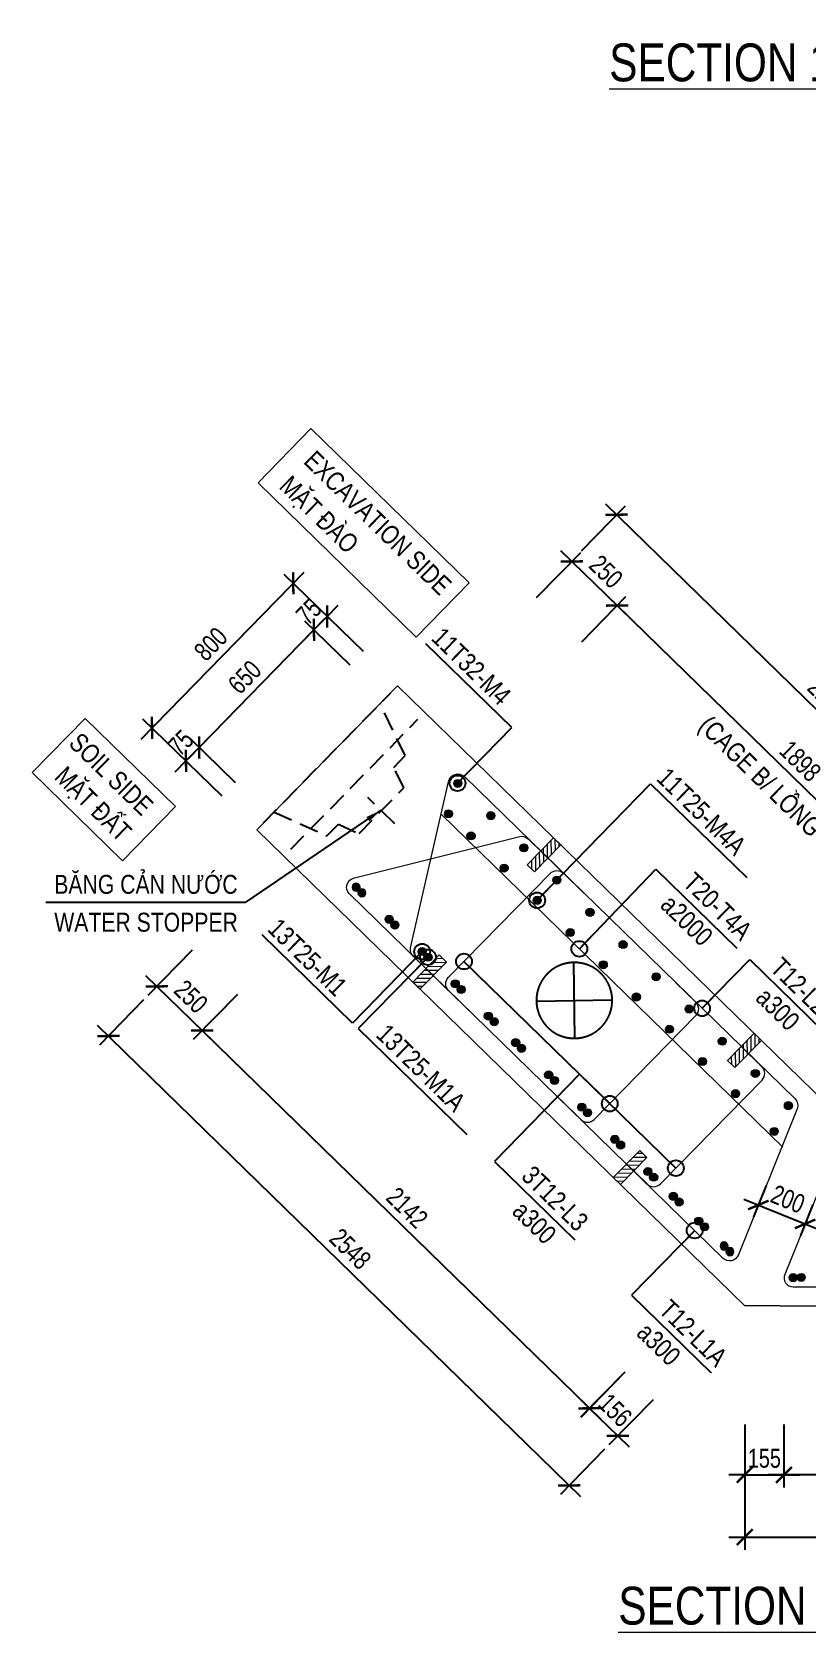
# Model space of a CAD drawing. Header units: millimetres. Extents: x 2611025 to 4139346, y -89870 to 101087.
# Drawn here: x 3744376 to 3756656, y -43514 to -18153 of the extents above; entities that cross this region are included whole.
import ezdxf
from ezdxf.enums import TextEntityAlignment as Align

# ---------------------------------------------------------------- set-up
doc = ezdxf.new("R2010")
doc.units = ezdxf.units.MM
doc.header["$LTSCALE"] = 1200
doc.header["$PDMODE"] = 35
for name, pattern in [('CENTER', [2, 1.25, -0.25, 0.25, -0.25]), ('DASHED', [19.049999999999997, 12.7, -6.35]), ('HIDDEN', [0.375, 0.25, -0.125])]:
    doc.linetypes.add(name, pattern=pattern)
for name, color, linetype, lineweight in [('015_Hidden', 8, 'Continuous', 13), ('5', 5, 'Continuous', 13), ('BOUND', 3, 'Continuous', 20), ('CWS', 8, 'HIDDEN', 9), ('ENOTE', 2, 'Continuous', 15), ('GRID', 74, 'CENTER', 15), ('K-THUOC', 1, 'Continuous', 18), ('LEADER', 8, 'Continuous', 9), ('MCT', 6, 'Continuous', 20), ('TEXTEN', 3, 'Continuous', 13), ('TEXTMA', 2, 'Continuous', 13), ('TEXTVN', 2, 'Continuous', 20), ('TIE', 4, 'Continuous', 13)]:
    doc.layers.add(name, color=color, linetype=linetype, lineweight=lineweight)
for name, color, linetype in [('CDC.04.HIDDEN', 8, 'HIDDEN'), ('CDC.11.NOTE', 8, 'Continuous'), ('MIE', 5, 'HIDDEN')]:
    doc.layers.add(name, color=color, linetype=linetype)
doc.styles.add('DB_Arial', font='arial.ttf', dxfattribs={"width": 0.8})
doc.styles.add('SMTEXT', font='arial.ttf', dxfattribs={"width": 0.75})
doc.dimstyles.new('BSV1-100', dxfattribs={"dimtxt": 300, "dimasz": 250, "dimexe": 200, "dimexo": 0, "dimgap": 108, "dimtad": 1, "dimdec": 0, "dimdsep": 46, "dimtxsty": 'SMTEXT', "dimblk": 'ARCHTICK', "dimcen": 100, "dimdle": 250, "dimclrd": 256, "dimclre": 256, "dimclrt": 1, "dimadec": 0, "dimazin": 0, "dimtfac": 1, "dimtdec": 0, "dimtix": 1, "dimtmove": 2, "dimatfit": 3, "dimfxl": 720, "dimfxlon": 1, "dimtolj": 1, "dimtzin": 0, "dimarcsym": 0})
doc.dimstyles.new('BSV25', dxfattribs={"dimtxt": 300, "dimasz": 250, "dimexe": 200, "dimexo": 0, "dimgap": 108, "dimtad": 1, "dimdec": 0, "dimlfac": 0.25, "dimdsep": 46, "dimtxsty": 'SMTEXT', "dimblk": 'ARCHTICK', "dimcen": 100, "dimdle": 250, "dimclrd": 256, "dimclre": 256, "dimclrt": 2, "dimadec": 0, "dimazin": 0, "dimtfac": 1, "dimtdec": 0, "dimtix": 1, "dimtmove": 2, "dimatfit": 3, "dimfxl": 800, "dimfxlon": 1, "dimtolj": 1, "dimtzin": 0, "dimarcsym": 0})

# ---------------------------------------------------------------- blocks, each defined once
blk = doc.blocks.new('mct1')
at = {"lineweight": 9}
h = blk.add_hatch(color=256, dxfattribs=at)
h.dxf.hatch_style = 1
h.paths.add_polyline_path([(-16, 0, 1), (16, 0, 1)])
blk.add_circle((0, 0), 16, dxfattribs=at)
blk = doc.blocks.new('_ArchTick')
at = {"color": 0, "linetype": 'ByBlock', "const_width": 0.15}
blk.add_lwpolyline([(-0.5, -0.5), (0.5, 0.5)], dxfattribs=at)
blk = doc.blocks.new('sp')
at = {"layer": '5', "lineweight": 20}
h = blk.add_hatch(dxfattribs=at)
h.set_pattern_fill('ANSI31', color=256, scale=500)
h.set_pattern_definition([(45, (0, 0), (-44.19417382415922, 44.19417382415922), [])])
h.paths.add_polyline_path([(80, 300), (-80, 300), (-80, -300), (80, -300)])
blk.add_lwpolyline([(-80, -300), (80, -300), (80, 300), (-80, 300)], close=True, dxfattribs=at)
blk = doc.blocks.new('*D1250')
at = {"layer": 'Defpoints', "color": 0, "transparency": 16777216}
for p in [(3748509.699963928, -26886.36828172719), (3750322.007318794, -28655.00557918544), (3748087.026218133, -30945.17139844131)]:
    blk.add_point(p, dxfattribs=at)
at = {"layer": 'K-THUOC', "lineweight": -2, "transparency": 16777216}
for p, q in [((3746100.110965209, -29355.45330603351), (3748684.307862386, -26707.44907706743)), ((3749082.241418839, -27445.11355679249), (3748366.5646002, -26746.68196296087)), ((3746847.260318578, -29735.27937643905), (3746131.583499939, -29036.84778260742))]:
    blk.add_line(p, q, dxfattribs=at)
at = {"layer": 'K-THUOC', "lineweight": -2, "transparency": 16777216, "xscale": 250, "yscale": 250, "zscale": 250}
for p, rotation in [((3748509.699963928, -26886.36828172719), 45.69869439373726), ((3746274.718863667, -29176.53410137375), 225.6986943937373)]:
    blk.add_blockref('_ArchTick', p, dxfattribs=dict(at, rotation=rotation))
at = {"layer": 'K-THUOC', "color": 2, "transparency": 16777216, "insert": (3747205.294741924, -27849.04048774205), "char_height": 300, "attachment_point": 5, "rotation": 45.698694393737256, "style": 'SMTEXT'}
blk.add_mtext('\\A1;800', dxfattribs=at)
blk = doc.blocks.new('*D1251')
at = {"layer": 'Defpoints', "color": 0, "transparency": 16777216}
for p in [(3747021.005955406, -29485.65475077578), (3748296.55569632, -30730.46835288615), (3748087.026218129, -30945.17139844457)]:
    blk.add_point(p, dxfattribs=at)
at = {"layer": 'K-THUOC', "lineweight": -2, "transparency": 16777216}
for p, q in [((3747593.547410318, -30044.40002584108), (3746877.870591679, -29345.96843200945)), ((3747021.005955406, -29485.65475077578), (3747195.613853864, -29306.73554611602)), ((3747384.017932165, -30259.10307143629), (3746668.341113526, -29560.67147760466)), ((3746811.476477254, -29700.35779637098), (3747021.005955406, -29485.65475077578)), ((3746811.476477254, -29700.35779637098), (3746636.868578796, -29879.27700103098))]:
    blk.add_line(p, q, dxfattribs=at)
at = {"layer": 'K-THUOC', "lineweight": -2, "transparency": 16777216, "xscale": 250, "yscale": 250, "zscale": 250}
for p, rotation in [((3747021.005955406, -29485.65475077578), 225.6986943937373), ((3746811.476477254, -29700.35779637098), 45.69869439373724)]:
    blk.add_blockref('_ArchTick', p, dxfattribs=dict(at, rotation=rotation))
at = {"layer": 'K-THUOC', "color": 2, "transparency": 16777216, "insert": (3746729.765909488, -29411.02434768761), "char_height": 300, "attachment_point": 5, "rotation": 45.698694393737256, "style": 'SMTEXT'}
blk.add_mtext('\\A1;75', dxfattribs=at)
blk = doc.blocks.new('*D1252')
at = {"layer": 'Defpoints', "color": 0, "transparency": 16777216}
for p in [(3748836.928099715, -27624.8950226584), (3750112.477840603, -28869.70862474432), (3748296.555696317, -30730.46835288964)]:
    blk.add_point(p, dxfattribs=at)
at = {"layer": 'K-THUOC', "lineweight": -2, "transparency": 16777216}
for p, q in [((3746846.398057295, -29664.57395578059), (3749011.535998173, -27445.97581799841)), ((3749409.469554627, -28183.6402977237), (3748693.792735987, -27485.20870389207)), ((3747593.547410665, -30044.40002618614), (3746877.870592025, -29345.96843235451))]:
    blk.add_line(p, q, dxfattribs=at)
at = {"layer": 'K-THUOC', "lineweight": -2, "transparency": 16777216, "xscale": 250, "yscale": 250, "zscale": 250}
for p, rotation in [((3748836.928099715, -27624.8950226584), 45.69869439373726), ((3747021.005955753, -29485.65475112083), 225.6986943937373)]:
    blk.add_blockref('_ArchTick', p, dxfattribs=dict(at, rotation=rotation))
at = {"layer": 'K-THUOC', "color": 2, "transparency": 16777216, "insert": (3747742.05235586, -28372.86418308108), "char_height": 300, "attachment_point": 5, "rotation": 45.698694393737256, "style": 'SMTEXT'}
blk.add_mtext('\\A1;650', dxfattribs=at)
blk = doc.blocks.new('*D1253')
at = {"layer": 'Defpoints', "color": 0, "transparency": 16777216}
for p in [(3749046.457577905, -27410.1919771051), (3750322.007318791, -28655.00557918893), (3750112.477840603, -28869.70862474432)]:
    blk.add_point(p, dxfattribs=at)
at = {"layer": 'K-THUOC', "lineweight": -2, "transparency": 16777216}
for p, q in [((3749618.999032817, -27968.93725217041), (3748903.322214177, -27270.50565833878)), ((3749046.457577905, -27410.1919771051), (3749221.065476363, -27231.27277244511)), ((3748836.928099755, -27624.89502269728), (3748662.320201297, -27803.81422735704)), ((3749409.469554667, -28183.64029776258), (3748693.792736027, -27485.20870393096)), ((3748836.928099755, -27624.89502269728), (3749046.457577905, -27410.1919771051))]:
    blk.add_line(p, q, dxfattribs=at)
at = {"layer": 'K-THUOC', "lineweight": -2, "transparency": 16777216, "xscale": 250, "yscale": 250, "zscale": 250}
for p, rotation in [((3749046.457577905, -27410.1919771051), 225.6986943937373), ((3748836.928099755, -27624.89502269728), 45.69869439373724)]:
    blk.add_blockref('_ArchTick', p, dxfattribs=dict(at, rotation=rotation))
at = {"layer": 'K-THUOC', "color": 2, "transparency": 16777216, "insert": (3748755.217531988, -27335.56157401507), "char_height": 300, "attachment_point": 5, "rotation": 45.698694393737256, "style": 'SMTEXT'}
blk.add_mtext('\\A1;75', dxfattribs=at)
blk = doc.blocks.new('tremie')
at = {"layer": 'MIE', "color": 74, "ltscale": 1000}
for p, q in [((424.2640687227249, -424.2640687111998), (-424.2640687087551, 424.2640687113162)), ((424.2640687217936, 424.2640687118983), (-424.2640687078238, -424.2640687117819))]:
    blk.add_line(p, q, dxfattribs=at)
at = {"layer": 'MIE', "ltscale": 500}
blk.add_circle((0, 0), 600, dxfattribs=at)
blk = doc.blocks.new('*D1342')
at = {"layer": 'Defpoints', "color": 0, "transparency": 16777216}
for p in [(3755994.478497312, -36427.61090330384), (3756735.150953821, -36726.82951667719), (3756611.048945527, -37034.02611218649)]:
    blk.add_point(p, dxfattribs=at)
at = {"layer": 'K-THUOC', "lineweight": -2, "transparency": 16777216}
for p, q in [((3755994.478497312, -36427.61090330384), (3755795.462161961, -36920.24709437368)), ((3755638.576994566, -36641.16458999296), (3756842.848439978, -37127.66902100644)), ((3756735.150953821, -36726.82951667719), (3756536.13461847, -37219.46570774727))]:
    blk.add_line(p, q, dxfattribs=at)
at = {"layer": 'K-THUOC', "lineweight": -2, "transparency": 16777216, "xscale": 250, "yscale": 250, "zscale": 250}
for p, rotation in [((3755870.376489017, -36734.80749881291), 158.0021602386664), ((3756611.048945527, -37034.02611218649), 338.0021602386664)]:
    blk.add_blockref('_ArchTick', p, dxfattribs=dict(at, rotation=rotation))
at = {"layer": 'K-THUOC', "color": 2, "transparency": 16777216, "insert": (3756338.540301564, -36642.2587513756), "char_height": 300, "attachment_point": 5, "rotation": 338.0021602386664, "style": 'SMTEXT'}
blk.add_mtext('\\A1;200', dxfattribs=at)
blk = doc.blocks.new('cws800')
at = {"layer": 'CDC.04.HIDDEN'}
for p, q in [((-599.9999999998836, 1440.217173506608), (-599.9999999998836, -1440.217173506608)), ((0, 1440.217173506608), (0, -1440.217173506608))]:
    blk.add_line(p, q, dxfattribs=at)
for points in [[(0, 1200), (-860, 888.2171735063894), (-860, 627.473455327563), (-1199.999999999767, 507.1904364598886), (-1199.999999999767, -507.1904364598886), (-859.9999999997672, -627.473455327854), (-859.9999999997672, -888.217173506433), (0, -1200)], [(-1499.999999999767, 0), (-899.9999999997672, 0)]]:
    blk.add_lwpolyline(points, dxfattribs=at)
blk = doc.blocks.new('*D1449')
at = {"layer": 'Defpoints', "color": 0, "transparency": 16777216}
for p in [(3751197.115370833, -29737.13724681991), (3759068.899400213, -32540.28554985113), (3756739.321193351, -34927.38420626568)]:
    blk.add_point(p, dxfattribs=at)
at = {"layer": 'K-THUOC', "lineweight": -2, "transparency": 16777216}
for p, q in [((3753077.121692351, -27810.711016129), (3753775.553286317, -27095.03419762058)), ((3753456.947762896, -27063.56166283088), (3759247.81860484, -32714.89344834257)), ((3758510.15412504, -33112.82700465783), (3759208.585719006, -32397.1501861494))]:
    blk.add_line(p, q, dxfattribs=at)
at = {"layer": 'K-THUOC', "lineweight": -2, "transparency": 16777216, "xscale": 250, "yscale": 250, "zscale": 250}
for p, rotation in [((3753635.866967523, -27238.16956132231), 135.698694382983), ((3759068.899400213, -32540.28554985113), 315.698694382983)]:
    blk.add_blockref('_ArchTick', p, dxfattribs=dict(at, rotation=rotation))
at = {"layer": 'K-THUOC', "color": 2, "transparency": 16777216, "insert": (3756534.793887712, -29702.31288374728), "char_height": 300, "attachment_point": 5, "rotation": 315.69869438298304, "style": 'SMTEXT'}
blk.add_mtext('\\A1;1898', dxfattribs=at)
blk = doc.blocks.new('*D1450')
at = {"layer": 'Defpoints', "color": 0, "transparency": 16777216}
for p in [(3753635.866967519, -27238.16956131835), (3750481.438552292, -29038.70565287862), (3751197.1153708, -29737.13724684459)]:
    blk.add_point(p, dxfattribs=at)
at = {"layer": 'K-THUOC', "lineweight": -2, "transparency": 16777216}
for p, q in [((3752741.270944383, -26365.13006886095), (3753814.786172146, -27412.77745980979)), ((3752361.444873838, -27112.27942215907), (3753059.876467803, -26396.60260365088)), ((3753077.121692346, -27810.71101612505), (3753775.553286312, -27095.03419761686))]:
    blk.add_line(p, q, dxfattribs=at)
at = {"layer": 'K-THUOC', "lineweight": -2, "transparency": 16777216, "xscale": 250, "yscale": 250, "zscale": 250}
for p, rotation in [((3752920.190149011, -26539.73796735238), 135.698694382983), ((3753635.866967519, -27238.16956131835), 315.698694382983)]:
    blk.add_blockref('_ArchTick', p, dxfattribs=dict(at, rotation=rotation))
at = {"layer": 'K-THUOC', "color": 2, "transparency": 16777216, "insert": (3753460.439262108, -26702.03909249627), "char_height": 300, "attachment_point": 5, "rotation": 315.69869438298304, "style": 'SMTEXT'}
blk.add_mtext('\\A1;250', dxfattribs=at)
blk = doc.blocks.new('*D1452')
at = {"layer": 'Defpoints', "color": 0, "transparency": 16777216}
for p in [(3748469.652199993, -31100.16574227088), (3749394.802834315, -31583.9513274394), (3747066.120470162, -33970.13202157267)]:
    blk.add_point(p, dxfattribs=at)
at = {"layer": 'K-THUOC', "lineweight": -2, "transparency": 16777216}
for p, q in [((3746909.188926826, -32699.15897280024), (3746210.75733286, -33414.83579130843)), ((3746171.524447026, -33097.09252911527), (3747245.039674789, -34144.73992006434)), ((3747624.865745334, -33397.59056676598), (3746926.434151368, -34113.26738527417))]:
    blk.add_line(p, q, dxfattribs=at)
at = {"layer": 'K-THUOC', "lineweight": -2, "transparency": 16777216, "xscale": 250, "yscale": 250, "zscale": 250}
for p, rotation in [((3746350.443651653, -33271.70042760693), 135.698694382983), ((3747066.120470162, -33970.13202157267), 315.698694382983)]:
    blk.add_blockref('_ArchTick', p, dxfattribs=dict(at, rotation=rotation))
at = {"layer": 'K-THUOC', "color": 2, "transparency": 16777216, "insert": (3746890.692764751, -33434.00155275036), "char_height": 300, "attachment_point": 5, "rotation": 315.69869438298304, "style": 'SMTEXT'}
blk.add_mtext('\\A1;250', dxfattribs=at)
blk = doc.blocks.new('*D1453')
at = {"layer": 'Defpoints', "color": 0, "transparency": 16777216}
for p in [(3749394.802834315, -31583.9513274394), (3755208.29533886, -37894.84367297287), (3753198.260180409, -39954.5093291637)]:
    blk.add_point(p, dxfattribs=at)
at = {"layer": 'K-THUOC', "lineweight": -2, "transparency": 16777216}
for p, q in [((3747624.865745334, -33397.59056676598), (3746926.434151368, -34113.26738527417)), ((3746887.201265534, -33795.52412308124), (3753377.179385036, -40129.11722765514)), ((3753757.005455581, -39381.96787435701), (3753058.573861616, -40097.6446928652))]:
    blk.add_line(p, q, dxfattribs=at)
at = {"layer": 'K-THUOC', "lineweight": -2, "transparency": 16777216, "xscale": 250, "yscale": 250, "zscale": 250}
for p, rotation in [((3747066.120470162, -33970.13202157267), 135.698694382983), ((3753198.260180409, -39954.5093291637), 315.698694382983)]:
    blk.add_blockref('_ArchTick', p, dxfattribs=dict(at, rotation=rotation))
at = {"layer": 'K-THUOC', "color": 2, "transparency": 16777216, "insert": (3750312.814454451, -36777.23669116152), "char_height": 300, "attachment_point": 5, "rotation": 315.69869438298304, "style": 'SMTEXT'}
blk.add_mtext('\\A1;2142', dxfattribs=at)
blk = doc.blocks.new('*D1454')
at = {"layer": 'Defpoints', "color": 0, "transparency": 16777216}
for p in [(3755519.212735821, -37578.63287138473), (3755655.555244775, -38331.32623169012), (3753645.520086288, -40390.99188791681)]:
    blk.add_point(p, dxfattribs=at)
at = {"layer": 'K-THUOC', "lineweight": -2, "transparency": 16777216}
for p, q in [((3753758.196885214, -39383.13059484516), (3753059.765291248, -40098.80741335358)), ((3753199.451610042, -39955.67204965185), (3753020.532405415, -39781.06415116042)), ((3753199.451610042, -39955.67204965185), (3753645.520086288, -40390.99188791681)), ((3754204.265361461, -39818.45043311012), (3753505.833767495, -40534.12725161854)), ((3753645.520086288, -40390.99188791681), (3753824.439290916, -40565.59978640848))]:
    blk.add_line(p, q, dxfattribs=at)
at = {"layer": 'K-THUOC', "lineweight": -2, "transparency": 16777216, "xscale": 250, "yscale": 250, "zscale": 250}
for p, rotation in [((3753199.451610042, -39955.67204965185), 315.698694382983), ((3753645.520086288, -40390.99188791681), 135.698694382983)]:
    blk.add_blockref('_ArchTick', p, dxfattribs=dict(at, rotation=rotation))
at = {"layer": 'K-THUOC', "color": 2, "transparency": 16777216, "insert": (3753604.896552009, -39986.41729694488), "char_height": 300, "attachment_point": 5, "rotation": 315.69869438298304, "style": 'SMTEXT'}
blk.add_mtext('\\A1;156', dxfattribs=at)
blk = doc.blocks.new('*D1455')
at = {"layer": 'Defpoints', "color": 0, "transparency": 16777216}
for p in [(3748469.652199993, -31100.16574227088), (3755655.555244775, -38331.32623169012), (3752878.389580037, -41177.06388814934)]:
    blk.add_point(p, dxfattribs=at)
at = {"layer": 'K-THUOC', "lineweight": -2, "transparency": 16777216}
for p, q in [((3746142.058420573, -33485.23097303463), (3745443.626826607, -34200.90779154282)), ((3745404.393940773, -33883.16452934942), (3753057.308784665, -41351.671786641)), ((3753437.13485521, -40604.52243334288), (3752738.703261244, -41320.19925185107))]:
    blk.add_line(p, q, dxfattribs=at)
at = {"layer": 'K-THUOC', "lineweight": -2, "transparency": 16777216, "xscale": 250, "yscale": 250, "zscale": 250}
for p, rotation in [((3745583.3131454, -34057.77242784109), 135.698694382983), ((3752878.389580037, -41177.06388814934), 315.698694382983)]:
    blk.add_blockref('_ArchTick', p, dxfattribs=dict(at, rotation=rotation))
at = {"layer": 'K-THUOC', "color": 2, "transparency": 16777216, "insert": (3749413.262066563, -37430.50348615623), "char_height": 300, "attachment_point": 5, "rotation": 315.69869438298304, "style": 'SMTEXT'}
blk.add_mtext('\\A1;2548', dxfattribs=at)
blk = doc.blocks.new('*D1457')
at = {"layer": 'Defpoints', "color": 0, "transparency": 16777216}
for p in [(3767159.243352923, -37882.17111357115), (3756276.637379336, -38331.32623169001), (3756276.637379336, -41009.82056712767)]:
    blk.add_point(p, dxfattribs=at)
at = {"layer": 'K-THUOC', "lineweight": -2, "transparency": 16777216}
for p, q in [((3756276.637379336, -40209.82056712767), (3756276.637379336, -41209.82056712767)), ((3767159.243352923, -40209.82056712767), (3767159.243352923, -41209.82056712767)), ((3767409.243352923, -41009.82056712767), (3756026.637379336, -41009.82056712767))]:
    blk.add_line(p, q, dxfattribs=at)
at = {"layer": 'K-THUOC', "lineweight": -2, "transparency": 16777216, "xscale": 250, "yscale": 250, "zscale": 250, "rotation": 180}
blk.add_blockref('_ArchTick', (3756276.637379336, -41009.82056712767), dxfattribs=at)
at = {"layer": 'K-THUOC', "lineweight": -2, "transparency": 16777216, "xscale": 250, "yscale": 250, "zscale": 250}
blk.add_blockref('_ArchTick', (3767159.243352923, -41009.82056712767), dxfattribs=at)
at = {"layer": 'K-THUOC', "color": 2, "transparency": 16777216, "insert": (3761717.940366129, -40751.20665171157), "char_height": 300, "attachment_point": 5, "style": 'SMTEXT'}
blk.add_mtext('\\A1;2721', dxfattribs=at)
blk = doc.blocks.new('*D1458')
at = {"layer": 'Defpoints', "color": 0, "transparency": 16777216}
for p in [(3755655.555244775, -38331.32623169001), (3756276.637379336, -38331.32623169001), (3756276.637379336, -41009.82056712767)]:
    blk.add_point(p, dxfattribs=at)
at = {"layer": 'K-THUOC', "lineweight": -2, "transparency": 16777216}
for p, q in [((3755655.555244775, -40209.82056712767), (3755655.555244775, -41209.82056712767)), ((3756276.637379336, -40209.82056712767), (3756276.637379336, -41209.82056712767)), ((3755655.555244775, -41009.82056712767), (3755405.555244775, -41009.82056712767)), ((3755655.555244775, -41009.82056712767), (3756276.637379336, -41009.82056712767)), ((3756276.637379336, -41009.82056712767), (3756526.637379336, -41009.82056712767))]:
    blk.add_line(p, q, dxfattribs=at)
at = {"layer": 'K-THUOC', "lineweight": -2, "transparency": 16777216, "xscale": 250, "yscale": 250, "zscale": 250}
blk.add_blockref('_ArchTick', (3755655.555244775, -41009.82056712767), dxfattribs=at)
at = {"layer": 'K-THUOC', "lineweight": -2, "transparency": 16777216, "xscale": 250, "yscale": 250, "zscale": 250, "rotation": 180}
blk.add_blockref('_ArchTick', (3756276.637379336, -41009.82056712767), dxfattribs=at)
at = {"layer": 'K-THUOC', "color": 2, "transparency": 16777216, "insert": (3755966.096312055, -40748.64867081116), "char_height": 300, "attachment_point": 5, "style": 'SMTEXT'}
blk.add_mtext('\\A1;155', dxfattribs=at)
blk = doc.blocks.new('*D1459')
at = {"layer": 'Defpoints', "color": 0, "transparency": 16777216}
for p in [(3768159.245732358, -38171.5434052042), (3755655.555244775, -38331.32623169001), (3768159.245732358, -41994.74938533828)]:
    blk.add_point(p, dxfattribs=at)
at = {"layer": 'K-THUOC', "lineweight": -2, "transparency": 16777216}
for p, q in [((3755655.555244775, -41194.74938533828), (3755655.555244775, -42194.74938533828)), ((3768159.245732358, -41194.74938533828), (3768159.245732358, -42194.74938533828)), ((3755405.555244775, -41994.74938533828), (3768409.245732358, -41994.74938533828))]:
    blk.add_line(p, q, dxfattribs=at)
at = {"layer": 'K-THUOC', "lineweight": -2, "transparency": 16777216, "xscale": 250, "yscale": 250, "zscale": 250, "rotation": 180}
blk.add_blockref('_ArchTick', (3755655.555244775, -41994.74938533828), dxfattribs=at)
at = {"layer": 'K-THUOC', "lineweight": -2, "transparency": 16777216, "xscale": 250, "yscale": 250, "zscale": 250}
blk.add_blockref('_ArchTick', (3768159.245732358, -41994.74938533828), dxfattribs=at)
at = {"layer": 'K-THUOC', "color": 2, "transparency": 16777216, "insert": (3761907.400488567, -41733.47516978575), "char_height": 300, "attachment_point": 5, "style": 'SMTEXT'}
blk.add_mtext('\\A1;3126', dxfattribs=at)
blk = doc.blocks.new('*D1460')
at = {"layer": 'Defpoints', "color": 0, "transparency": 16777216}
for p in [(3750583.448081877, -28919.8453865971), (3759963.154566672, -31981.89487018879), (3756918.240397958, -35101.99210479669)]:
    blk.add_point(p, dxfattribs=at)
at = {"layer": 'K-THUOC', "lineweight": -2, "transparency": 16777216}
for p, q in [((3753069.61697537, -26372.28960684524), (3753768.048569336, -25656.61278833682)), ((3753449.443045916, -25625.14025354688), (3760142.073771299, -32156.50276868045)), ((3759404.409291499, -32554.43632499548), (3760102.840885465, -31838.75950648705))]:
    blk.add_line(p, q, dxfattribs=at)
at = {"layer": 'K-THUOC', "lineweight": -2, "transparency": 16777216, "xscale": 250, "yscale": 250, "zscale": 250}
for p, rotation in [((3753628.362250543, -25799.74815203855), 135.698694382983), ((3759963.154566672, -31981.89487018879), 315.698694382983)]:
    blk.add_blockref('_ArchTick', p, dxfattribs=dict(at, rotation=rotation))
at = {"layer": 'K-THUOC', "color": 2, "transparency": 16777216, "insert": (3756978.240575438, -28703.83361176914), "char_height": 300, "attachment_point": 5, "rotation": 315.69869438298304, "style": 'SMTEXT'}
blk.add_mtext('\\A1;2213', dxfattribs=at)

msp = doc.modelspace()

# ---------------------------------------------------------------- linework, layer by layer
at = {"layer": '015_Hidden', "linetype": 'DASHED'}
msp.add_line((3756210.122120421, -38331.32623169001), (3755655.555244775, -38331.32623169001), dxfattribs=at)
at = {"layer": 'BOUND'}
msp.add_lwpolyline([(3756210.122120421, -38331.32623169001), (3767559.245732358, -38331.32623169001), (3767559.245732358, -35131.32623170502), (3756948.298824354, -35131.32623170479), (3750161.205851042, -28507.77766738868), (3747931.072719034, -30792.97581500234), (3755655.555244775, -38331.32623169007)], dxfattribs=at)
at = {"layer": 'TEXTEN'}
for points in [[(3750456.840606282, -27737.20617128383), (3751294.958519042, -26878.39398907391), (3748790.089654263, -24433.8834101929), (3747951.971741504, -25292.69559240282)], [(3744375.586386628, -29885.29547849717), (3745213.704299375, -29026.48329627652), (3746645.05793641, -30423.34648418985), (3745806.940023662, -31282.15866641048)]]:
    msp.add_lwpolyline(points, close=True, dxfattribs=at)
at = {"layer": 'TIE'}
msp.add_line((3756256.222153852, -35817.14918910142), (3750848.507147095, -30541.17798565526), dxfattribs=at)
at = {"layer": 'TIE', "lineweight": 20}
for points in [[(3751084.507566306, -33451.24065956811), (3750409.574187983, -32792.57073618285, -0.259481340724579), (3750365.063411774, -32662.42406006076), (3750964.890749007, -30031.21012914635, -0.6069433396910635), (3751217.812267997, -29948.41227879282), (3756451.480992041, -35054.08861271583, -0.3057409883575072), (3756483.905862512, -35211.84282951383), (3755549.681358115, -37532.51471457083, -0.531697341075978), (3755315.810623988, -37580.58460718638), (3749399.203776656, -31806.54659988487, -0.6069433397085201), (3749476.545191279, -31551.90354701376), (3752094.255954105, -30895.64906368288, -0.2422581366104092), (3752234.069705284, -30939.81655375054), (3752898.702350754, -31588.19522417255)], [(3762337.520998149, -38031.32623168558), (3765660.05336492, -38031.32623168675, 0.2445989541750316), (3765782.893857712, -37967.40882766095), (3767194.658563579, -35667.40882766095, 0.6069433396910635), (3767071.818070787, -35431.32623168675), (3757355.644615651, -35431.32623168675, 0.3057409883575072), (3757222.128106846, -35521.38791620976), (3756288.120870531, -37833.38791620824, 0.531697341075978), (3756421.637379336, -38031.32623168558), (3767071.818070787, -38031.32623168675, 0.6069433397085201), (3767194.658563579, -37795.24363571254), (3765782.89385772, -35495.24363571254, 0.2445989541651142), (3765660.053364927, -35431.32623168675), (3762337.520998156, -35431.32623168558)]]:
    msp.add_lwpolyline(points, format="xyb", dxfattribs=at)
at = {"layer": 'TIE'}
for points in [[(3751290.839605363, -33652.94508436311), (3750969.239434405, -33338.18592240033, -0.414213562373095), (3750966.959098072, -33126.06614475942), (3752575.728148104, -31482.33193763869, -0.414213562373095), (3752787.847925745, -31480.05160130688), (3753109.448096704, -31794.81076326955)], [(3752741.020140437, -35065.61252378358), (3753062.620311395, -35380.37168574682, 0.414213562373095), (3753274.740089036, -35378.09134941583), (3754883.509139069, -33734.35714229662, 0.414213562373095), (3754881.228802738, -33522.23736465606), (3754559.62863178, -33207.47820269282)], [(3753787.710578933, -36086.70540545799), (3754109.310749892, -36401.46456742112, 0.414213562373095), (3754321.430527532, -36399.18423109013), (3755930.199577566, -34755.45002397092, 0.414213562373095), (3755927.919241234, -34543.33024633047), (3755606.319070276, -34228.57108436711)]]:
    msp.add_lwpolyline(points, format="xyb", dxfattribs=at)

# ---------------------------------------------------------------- block references
at = {"layer": 'CWS', "rotation": 135.6986943829715}
msp.add_blockref('cws800', (3749046.139285038, -29650.37674119533), dxfattribs=at)
at = {"layer": 'ENOTE', "xscale": -1, "rotation": 315.6986943829786}
for p in [(3752478.82030294, -31188.72960856871), (3755651.629720686, -34285.0857873325)]:
    msp.add_blockref('sp', p, dxfattribs=at)
at = {"layer": 'ENOTE', "rotation": 135.6986943847127}
for p in [(3750667.746127247, -33044.52166519861), (3753840.555545087, -36140.87784386659)]:
    msp.add_blockref('sp', p, dxfattribs=at)
at = {"layer": 'GRID', "xscale": -1, "rotation": 45.94351290825964}
msp.add_blockref('tremie', (3752958.141905581, -33493.27035650646), dxfattribs=at)
at = {"layer": 'MCT'}
for p, xscale, yscale, zscale, rotation in [((3751112.892547346, -30055.61233578168), 3.999999999999999, 3.999999999999999, 3.999999999999999, 135.6159190641259), ((3750965.46917052, -30538.18737981853), 3.999999999999999, 3.999999999999999, 3.999999999999999, 135.6159190641259), ((3751636.237766594, -30566.15877661889), 3.999999999999999, 3.999999999999999, 3.999999999999999, 135.6159190641259), ((3751323.275456593, -30886.98533587984), 3.999999999999999, 3.999999999999999, 3.999999999999999, 135.6159190641259), ((3752159.582985842, -31076.70521745598), 3.999999999999999, 3.999999999999999, 3.999999999999999, 135.6159190641259), ((3751846.620675841, -31397.53177671693), 3.999999999999999, 3.999999999999999, 3.999999999999999, 135.6159190641259), ((3749504.123497314, -31699.34654289985), -3.999999999999999, 4, 4, 315.6159190641258), ((3749595.600879276, -31788.87803785817), -3.999999999999999, 4, 4, 315.6159190641258), ((3752682.92820509, -31587.25165829307), 3.999999999999999, 3.999999999999999, 3.999999999999999, 135.6159190641259), ((3752369.965895089, -31908.07821755402), 3.999999999999999, 3.999999999999999, 3.999999999999999, 135.6159190641259), ((3750027.468716563, -32209.89298373694), 3.999999999999999, 3.999999999999999, 3.999999999999999, 135.6159190641259), ((3753206.273424339, -32097.79809913028), 3.999999999999999, 3.999999999999999, 3.999999999999999, 135.6159190641259), ((3750118.946098524, -32299.42447869538), 3.999999999999999, 3.999999999999999, 3.999999999999999, 135.6159190641259), ((3752893.311114337, -32418.62465839123), 3.999999999999999, 3.999999999999999, 3.999999999999999, 135.6159190641259), ((3750550.813935811, -32720.43942457403), 3.999999999999999, 3.999999999999999, 3.999999999999999, 135.6159190641259), ((3753729.618643587, -32608.34453996748), 3.999999999999999, 3.999999999999999, 3.999999999999999, 135.6159190641259), ((3750642.291317773, -32809.97091953258), 3.999999999999999, 3.999999999999999, 3.999999999999999, 135.6159190641259), ((3753416.656333586, -32929.17109922844), 3.999999999999999, 3.999999999999999, 3.999999999999999, 135.6159190641259), ((3751074.159155059, -33230.98586541123), 3.999999999999999, 3.999999999999999, 3.999999999999999, 135.6159190641259), ((3754252.963862835, -33118.89098080457), 3.999999999999999, 3.999999999999999, 3.999999999999999, 135.6159190641259), ((3751165.636537021, -33320.51736036967), 3.999999999999999, 3.999999999999999, 3.999999999999999, 135.6159190641259), ((3753940.001552834, -33439.71754006553), 3.999999999999999, 3.999999999999999, 3.999999999999999, 135.6159190641259), ((3751597.504374307, -33741.53230624844), 3.999999999999999, 3.999999999999999, 3.999999999999999, 135.6159190641259), ((3754776.309082083, -33629.43742164166), 3.999999999999999, 3.999999999999999, 3.999999999999999, 135.6159190641259), ((3751688.981756269, -33831.06380120676), 3.999999999999999, 3.999999999999999, 3.999999999999999, 135.6159190641259), ((3754463.346772082, -33950.26398090262), 3.999999999999999, 3.999999999999999, 3.999999999999999, 135.6159190641259), ((3752029.372211594, -34162.54725212732), 3.999999999999999, 3.999999999999999, 3.999999999999999, 135.6159190641259), ((3752120.849593556, -34252.07874708553), 3.999999999999999, 3.999999999999999, 3.999999999999999, 135.6159190641259), ((3755299.654301331, -34139.98386247887), 3.999999999999999, 3.999999999999999, 3.999999999999999, 135.6159190641259), ((3754986.69199133, -34460.81042173982), 3.999999999999999, 3.999999999999999, 3.999999999999999, 135.6159190641259), ((3752552.717430842, -34673.09369296441), 3.999999999999999, 3.999999999999999, 3.999999999999999, 135.6159190641259), ((3752644.194812804, -34762.62518792262), 3.999999999999999, 3.999999999999999, 3.999999999999999, 135.6159190641259), ((3755822.999520579, -34650.53030331596), 3.999999999999999, 3.999999999999999, 3.999999999999999, 135.6159190641259), ((3755510.037210579, -34971.35686257691), 3.999999999999999, 3.999999999999999, 3.999999999999999, 135.6159190641259), ((3753076.06265009, -35183.6401338015), 3.999999999999999, 3.999999999999999, 3.999999999999999, 135.6159190641259), ((3753167.540032052, -35273.17162875982), 3.999999999999999, 3.999999999999999, 3.999999999999999, 135.6159190641259), ((3756346.344739828, -35161.07674415316), 3.999999999999999, 3.999999999999999, 3.999999999999999, 135.6159190641259), ((3756122.43056575, -35568.73894810397), 3.999999999999999, 3.999999999999999, 3.999999999999999, 135.6159190641259), ((3753599.407869339, -35694.1865746387), 3.999999999999999, 3.999999999999999, 3.999999999999999, 135.6159190641259), ((3753690.8852513, -35783.71806959703), 3.999999999999999, 3.999999999999999, 3.999999999999999, 135.6159190641259), ((3754122.753088586, -36204.73301547591), 3.999999999999999, 3.999999999999999, 3.999999999999999, 135.6159190641259), ((3754214.230470548, -36294.26451043412), 3.999999999999999, 3.999999999999999, 3.999999999999999, 135.6159190641259), ((3754524.919713284, -36597.77302873146), 3.999999999999999, 3.999999999999999, 3.999999999999999, 135.6159190641259), ((3754616.397095246, -36687.30452368967), 3.999999999999999, 3.999999999999999, 3.999999999999999, 135.6159190641259), ((3754927.086337982, -36990.81304198701), 3.999999999999999, 3.999999999999999, 3.999999999999999, 135.6159190641259), ((3755018.563719944, -37080.34453694522), 3.999999999999999, 3.999999999999999, 3.999999999999999, 135.6159190641259), ((3755329.25296268, -37383.85305524245), -3.999999999999999, 4, 4, 315.6159190641258), ((3755420.730344641, -37473.38455020078), -3.999999999999999, 4, 4, 315.6159190641258), ((3756422.579846081, -37886.03569276782), 4, 4, 4, 359.6115985839677)]:
    msp.add_blockref('mct1', p, dxfattribs=dict(at, xscale=xscale, yscale=yscale, zscale=zscale, rotation=rotation))
at = {"layer": 'MCT', "xscale": 4, "yscale": 4, "zscale": 4}
msp.add_blockref('mct1', (3756549.637379336, -37881.32623168605), dxfattribs=at)

# ---------------------------------------------------------------- texts
at = {"layer": 'TEXTEN', "style": 'DB_Arial', "width": 0.8}
for s, p in [('T20-T4A', (3755591.168815828, -32564.71340056043)), ('T12-L2A', (3756960.527485094, -33901.9157112781)), ('3T12-L3', (3752996.136684083, -37173.47748433298)), ('a300', (3752490.314145908, -37378.53909312573)), ('T12-L1A', (3755196.276778354, -39319.70766166633))]:
    msp.add_text(s, height=300, rotation=315.7092411601129, dxfattribs=at).set_placement(p, align=Align.RIGHT)
for s, p in [('a2000', (3754301.734891904, -32005.3273956565)), ('a300', (3755809.675548043, -33477.72257249814)), ('a300', (3753924.455716612, -38784.79351787386))]:
    msp.add_text(s, height=300, rotation=315.7092411601129, dxfattribs=at).set_placement(p)
at = {"layer": 'TEXTMA', "style": 'DB_Arial', "width": 0.8}
for s, rotation, p in [('11T32-M4', 315.7092411601129, (3750678.921722895, -27774.20334434147)), ('11T25-M4A', 315.7092411601129, (3754240.914805735, -29996.81505440886)), ('BĂNG CẢN NƯỚC', 359.999999999974, (3744727.469437014, -31804.68117177518)), ('WATER STOPPER', 359.999999999974, (3744727.469437014, -32404.68117177518)), ('13T25-M1', 315.7092411601129, (3748085.130657958, -32382.65731807624)), ('13T25-M1A', 315.7092411601129, (3749802.220705672, -34057.75471118453))]:
    msp.add_text(s, height=300, rotation=rotation, dxfattribs=at).set_placement(p)
at = {"layer": 'TEXTVN', "lineweight": 20, "style": 'DB_Arial', "width": 0.8}
for s, p in [('%%USECTION 1: MẶT CẮT 1', (3760923.919330661, -18934.36465766339, -5.190219204062598e-05)), ('%%USECTION 2/ MẶT CẮT 2', (3761067.91933066, -43381.77667417296, -5.190219204062599e-05))]:
    msp.add_text(s, height=600, dxfattribs=at).set_placement(p, align=Align.RIGHT)
at = {"layer": 'TEXTVN', "style": 'DB_Arial', "width": 0.8}
for s, p in [('EXCAVATION SIDE', (3748656.942163988, -24974.05484527918)), ('MẶT ĐÀO', (3748270.959859817, -25369.56757671326)), ('(CAGE B/ LỒNG B)', (3754903.93407381, -29171.71008987317, 5.190219204062598e-05)), ('MẶT ĐẤT', (3744711.789103766, -29973.59635511704))]:
    msp.add_text(s, height=300, rotation=315.6986943837312, dxfattribs=at).set_placement(p)
msp.add_text('SOIL SIDE', height=300, rotation=315.6986943837312, dxfattribs=at).set_placement((3746111.664748313, -30586.60048623278, -5.190219204062597e-05), align=Align.RIGHT)

# ---------------------------------------------------------------- dimensions: what is measured, and where the dimension line sits
at = {"layer": 'K-THUOC'}
for base, p1, p2, angle, picture, middle in [((3759963.154566672, -31981.89487018879), (3750583.448081877, -28919.84538659721), (3756918.240397959, -35101.99210479681), 315.6986943828849, '*D1460', (3756978.240575438, -28703.8336117689)), ((3753635.866967519, -27238.16956131835), (3750481.438552293, -29038.70565287888), (3751197.115370801, -29737.13724684459), 315.6986943828849, '*D1450', (3753460.439262108, -26702.0390924958)), ((3748509.699963928, -26886.36828172719), (3748087.026218133, -30945.17139844166), (3750322.007318794, -28655.00557918577), 45.69869439373726, '*D1250', (3747205.294741924, -27849.04048774205)), ((3749046.457577905, -27410.1919771051), (3750112.477840604, -28869.70862474419), (3750322.007318791, -28655.00557918903), 45.69869439373726, '*D1253', (3748755.217531988, -27335.56157401507)), ((3759068.899400213, -32540.28554985113), (3751197.115370833, -29737.1372468198), (3756739.321193351, -34927.38420626568), 315.6986943828849, '*D1449', (3756534.793887712, -29702.31288374704)), ((3748836.928099715, -27624.8950226584), (3748296.555696317, -30730.46835288976), (3750112.477840604, -28869.70862474419), 45.69869439373726, '*D1252', (3747742.05235586, -28372.86418308108)), ((3747021.005955406, -29485.65475077578), (3748087.02621813, -30945.17139844492), (3748296.55569632, -30730.46835288627), 45.69869439373726, '*D1251', (3746729.765909488, -29411.02434768761)), ((3752878.389580037, -41177.06388814934), (3748469.652199993, -31100.16574227094), (3755655.555244775, -38331.32623169007), 315.6986943828849, '*D1455', (3749413.262066563, -37430.503486156)), ((3747066.120470162, -33970.13202157267), (3748469.652199993, -31100.16574227094), (3749394.802834316, -31583.95132743963), 315.6986943828849, '*D1452', (3746890.692764751, -33434.00155275012)), ((3753198.260180409, -39954.5093291637), (3749394.802834316, -31583.95132743946), (3755208.29533886, -37894.84367297299), 315.6986943828849, '*D1453', (3750312.814454451, -36777.23669116129)), ((3753645.520086288, -40390.99188791681), (3755519.212735821, -37578.63287138497), (3755655.555244775, -38331.32623169007), 315.6986943828849, '*D1454', (3753604.896552009, -39986.41729694465))]:
    dim = msp.add_linear_dim(base=base, p1=p1, p2=p2, angle=angle, dimstyle='BSV25', dxfattribs=at)
    dim.commit()
    dim.dimension.update_dxf_attribs({"geometry": picture, "text_midpoint": middle})
dim = msp.add_aligned_dim(p1=(3755994.478497312, -36427.61090330366), p2=(3756735.150953821, -36726.82951667724), distance=-331.317154332585, dimstyle='BSV25', dxfattribs=at)
dim.commit()
dim.dimension.update_dxf_attribs({"geometry": '*D1342', "text_midpoint": (3756338.540301564, -36642.2587513756)})
for base, p1, p2, picture, middle in [((3756276.637379336, -41009.82056712767), (3767159.243352923, -37882.17111357115), (3756276.637379336, -38331.32623169001), '*D1457', (3761717.940366129, -40751.20665171157)), ((3768159.245732358, -41994.74938533828), (3755655.555244775, -38331.32623169001), (3768159.245732358, -38171.5434052042), '*D1459', (3761907.400488567, -41733.47516978575)), ((3756276.637379336, -41009.82056712767), (3755655.555244775, -38331.32623169001), (3756276.637379336, -38331.32623169001), '*D1458', (3755966.096312055, -40748.64867081116))]:
    dim = msp.add_linear_dim(base=base, p1=p1, p2=p2, dimstyle='BSV25', dxfattribs=at)
    dim.commit()
    dim.dimension.update_dxf_attribs({"geometry": picture, "text_midpoint": middle})

# ---------------------------------------------------------------- leaders
at = {"layer": 'CDC.11.NOTE'}
msp.add_leader([(3749897.787606954, -30481.50341679988), (3747746.508068309, -31945.03634368232), (3744593.095385804, -31945.03634368232)], dimstyle='BSV1-100', override={"dimgap": 108, "dimtad": 0}, dxfattribs=at)
at = {"layer": 'LEADER'}
for points in [[(3751110.21313644, -30052.9941896369), (3751969.121943452, -29172.55358332848), (3750609.091738585, -27845.78388143993)], [(3752369.965895089, -31908.07821755402), (3754163.708675813, -30061.19983476715), (3755687.323090569, -31547.55317870236)], [(3753038.092527393, -32677.42026164534), (3754248.569431348, -31413.72373106482), (3755530.06790255, -32668.32351018605)], [(3750550.813935809, -32720.43942457729), (3749447.500183711, -33851.41191072937), (3748015.300673649, -32454.23785517446)], [(3750642.437023295, -32809.82180449401), (3749539.123271197, -33940.7942906461), (3751256.330572443, -35616.00606976787)], [(3751211.72961416, -32875.97576032497), (3753042.494179516, -34662.14040711604), (3751694.775482335, -36043.64477311319), (3752966.171630312, -37283.94802681741)], [(3754980.378415024, -33618.6853903539), (3755734.542245571, -32845.61558969284), (3756890.697500783, -33973.49624837632)], [(3754564.901976353, -36150.42114798876), (3753042.494179516, -34662.14040711604), (3751694.775482335, -36043.64477311319), (3752966.171630312, -37283.94802681741)], [(3753519.279111868, -35128.23748953559), (3753042.494179516, -34662.14040711604), (3751694.775482335, -36043.64477311319), (3752966.171630312, -37283.94802681741)], [(3754864.088391844, -37137.59620861209), (3753865.519616212, -38161.19788911717), (3755126.446794044, -39391.28819876455)]]:
    msp.add_leader(points, dimstyle='BSV25', override={"dimldrblk": 'Origin'}, dxfattribs=at)

doc.saveas('drawing.dxf')
